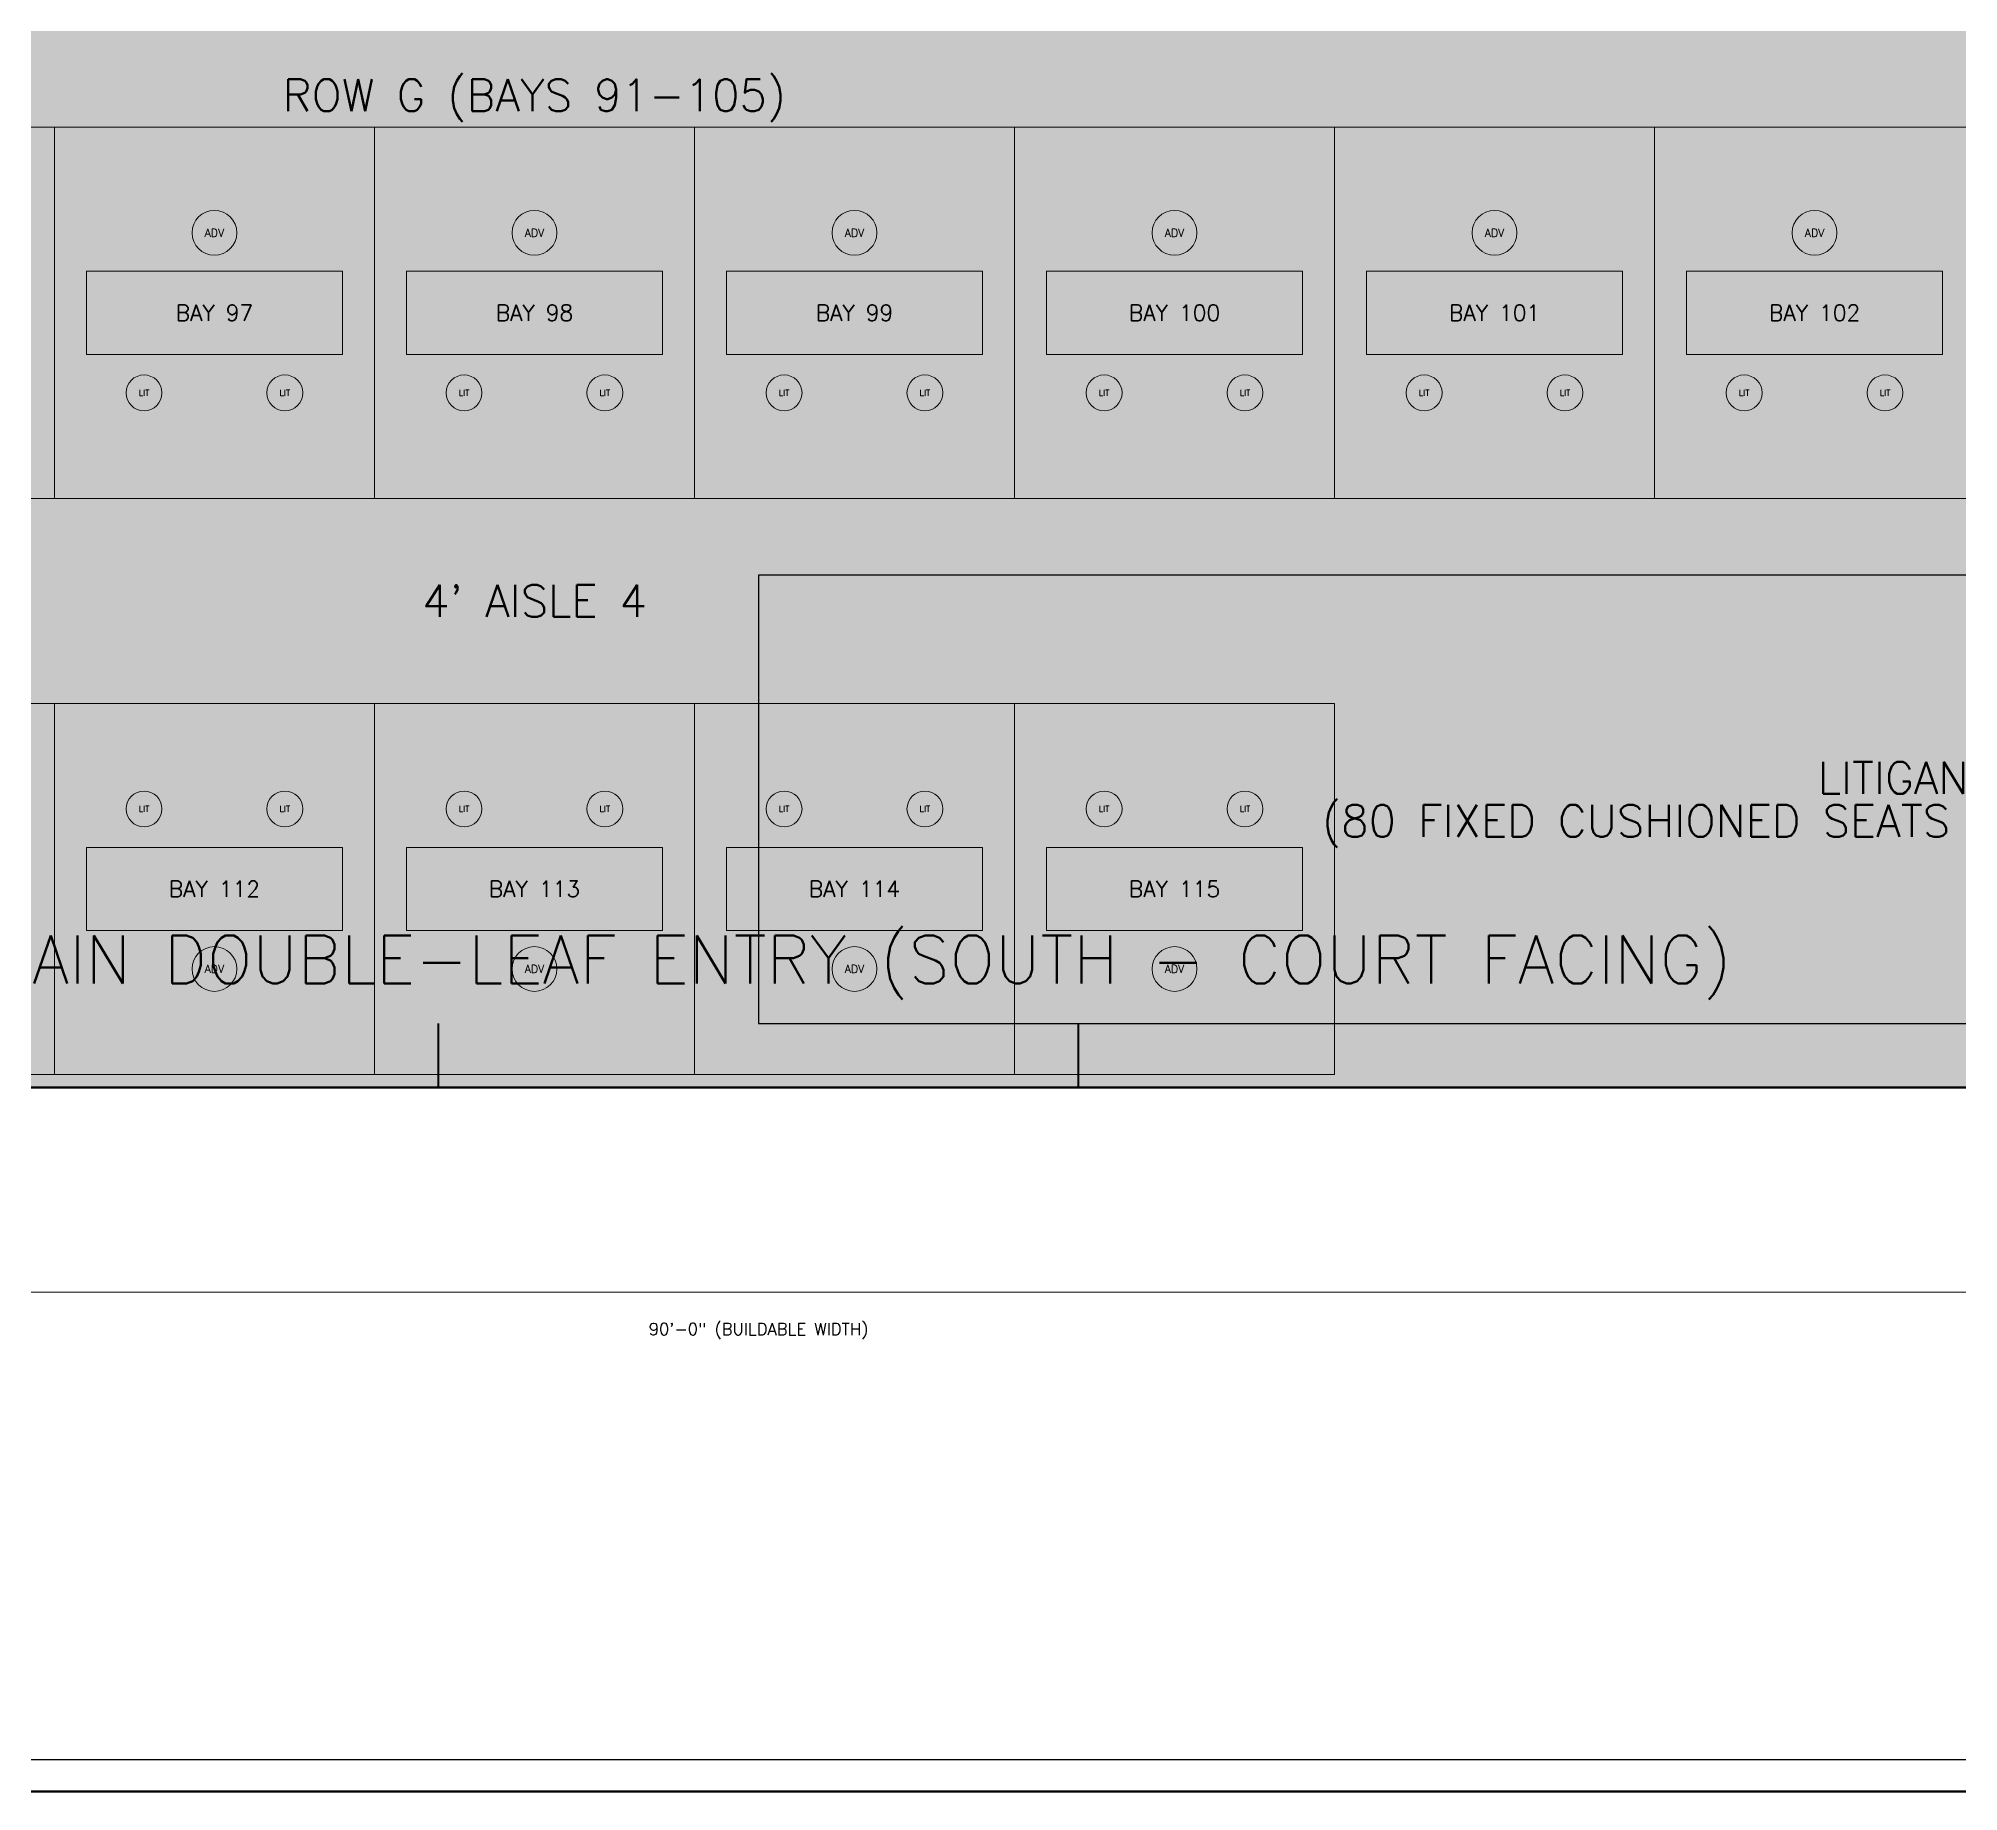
# Model space of a CAD drawing. Header units: inches. Extents: x 0 to 1800, y 0 to 1191.
# Drawn here: x 741 to 1101, y 0 to 328.6 of the extents above; entities that cross this region are included whole.
import ezdxf
from ezdxf.enums import TextEntityAlignment as Align

# ---------------------------------------------------------------- set-up
doc = ezdxf.new("R2010")
doc.units = ezdxf.units.IN
doc.header["$MEASUREMENT"] = 0
for name, color, linetype in [('A-BAY', 3, 'Continuous'), ('A-DIM', 4, 'Continuous'), ('A-DOOR', 2, 'Continuous'), ('A-FURN', 1, 'Continuous'), ('A-HATCH', 8, 'Continuous'), ('A-JALI', 6, 'Continuous'), ('A-TEXT', 7, 'Continuous'), ('A-TEXT-TTL', 7, 'Continuous'), ('A-TTLB', 7, 'Continuous'), ('A-WALL', 7, 'Continuous')]:
    doc.layers.add(name, color=color, linetype=linetype)
doc.styles.add('SIMPLEX', font='simplex.shx')

msp = doc.modelspace()

# ---------------------------------------------------------------- hatches: boundary and pattern name
at = {"layer": 'A-HATCH'}
h = msp.add_hatch(dxfattribs=at)
h.set_pattern_fill('ANSI31')
h.paths.add_polyline_path([(336, 132), (1416, 132), (1416, 1020), (336, 1020)])
h = msp.add_hatch(dxfattribs=at)
h.set_pattern_fill('SOLID')
h.paths.add_polyline_path([(345, 141), (1407, 141), (1407, 1011), (345, 1011)])

# ---------------------------------------------------------------- linework, layer by layer
at = {"layer": 'A-BAY', "lineweight": 15}
for p, q in [((744, 242.4), (744, 312)), ((804, 242.4), (804, 312)), ((864, 242.4), (864, 312)), ((924, 242.4), (924, 312)), ((984, 242.4), (984, 312)), ((1044, 242.4), (1044, 312)), ((684, 242.4), (744, 242.4)), ((744, 242.4), (804, 242.4)), ((804, 242.4), (864, 242.4)), ((864, 242.4), (924, 242.4)), ((924, 242.4), (984, 242.4)), ((984, 242.4), (1044, 242.4)), ((1044, 242.4), (1104, 242.4)), ((744, 134.4), (744, 204)), ((804, 134.4), (804, 204)), ((864, 134.4), (864, 204)), ((924, 134.4), (924, 204)), ((984, 134.4), (984, 204)), ((684, 134.4), (744, 134.4)), ((744, 134.4), (804, 134.4)), ((804, 134.4), (864, 134.4)), ((864, 134.4), (924, 134.4)), ((924, 134.4), (984, 134.4))]:
    msp.add_line(p, q, dxfattribs=at)
at = {"layer": 'A-DIM', "lineweight": 18}
msp.add_line((336, 93.6), (1416, 93.6), dxfattribs=at)
at = {"layer": 'A-DOOR', "lineweight": 40}
for p, q in [((816, 132), (816, 144)), ((936, 132), (936, 144))]:
    msp.add_line(p, q, dxfattribs=at)
at = {"layer": 'A-FURN', "lineweight": 20}
for p, q in [((798, 285), (750, 285)), ((750, 285), (750, 269.4)), ((798, 269.4), (798, 285)), ((858, 285), (810, 285)), ((810, 285), (810, 269.4)), ((858, 269.4), (858, 285)), ((918, 285), (870, 285)), ((870, 285), (870, 269.4)), ((918, 269.4), (918, 285)), ((978, 285), (930, 285)), ((930, 285), (930, 269.4)), ((978, 269.4), (978, 285)), ((1038, 285), (990, 285)), ((990, 285), (990, 269.4)), ((1038, 269.4), (1038, 285)), ((1098, 285), (1050, 285)), ((1050, 285), (1050, 269.4)), ((1098, 269.4), (1098, 285)), ((750, 269.4), (798, 269.4)), ((810, 269.4), (858, 269.4)), ((870, 269.4), (918, 269.4)), ((930, 269.4), (978, 269.4)), ((990, 269.4), (1038, 269.4)), ((1050, 269.4), (1098, 269.4)), ((798, 177), (750, 177)), ((750, 177), (750, 161.4)), ((798, 161.4), (798, 177)), ((858, 177), (810, 177)), ((810, 177), (810, 161.4)), ((858, 161.4), (858, 177)), ((918, 177), (870, 177)), ((870, 177), (870, 161.4)), ((918, 161.4), (918, 177)), ((978, 177), (930, 177)), ((930, 177), (930, 161.4)), ((978, 161.4), (978, 177)), ((750, 161.4), (798, 161.4)), ((810, 161.4), (858, 161.4)), ((870, 161.4), (918, 161.4)), ((930, 161.4), (978, 161.4))]:
    msp.add_line(p, q, dxfattribs=at)
at = {"layer": 'A-FURN'}
for p, q in [((1392, 228), (876, 228)), ((876, 228), (876, 144)), ((876, 144), (1392, 144))]:
    msp.add_line(p, q, dxfattribs=at)
at = {"layer": 'A-FURN', "lineweight": 18}
for centre in [(774, 292.2), (834, 292.2), (894, 292.2), (954, 292.2), (1014, 292.2), (1074, 292.2), (774, 154.2), (834, 154.2), (894, 154.2), (954, 154.2)]:
    msp.add_circle(centre, 4.2, dxfattribs=at)
at = {"layer": 'A-FURN', "lineweight": 15}
for centre in [(760.8, 262.2), (787.2, 262.2), (820.8, 262.2), (847.2, 262.2), (880.8, 262.2), (907.2, 262.2), (940.8, 262.2), (967.2, 262.2), (1000.8, 262.2), (1027.2, 262.2), (1060.8, 262.2), (1087.2, 262.2), (760.8, 184.2), (787.2, 184.2), (820.8, 184.2), (847.2, 184.2), (880.8, 184.2), (907.2, 184.2), (940.8, 184.2), (967.2, 184.2)]:
    msp.add_circle(centre, 3.36, dxfattribs=at)
at = {"layer": 'A-JALI', "lineweight": 20}
for p, q in [((684, 312), (744, 312)), ((744, 312), (804, 312)), ((744, 242.4), (744, 312)), ((804, 312), (864, 312)), ((804, 242.4), (804, 312)), ((864, 312), (924, 312)), ((864, 242.4), (864, 312)), ((924, 312), (984, 312)), ((924, 242.4), (924, 312)), ((984, 312), (1044, 312)), ((984, 242.4), (984, 312)), ((1044, 312), (1104, 312)), ((1044, 242.4), (1044, 312)), ((684, 204), (744, 204)), ((744, 204), (804, 204)), ((744, 134.4), (744, 204)), ((804, 204), (864, 204)), ((804, 134.4), (804, 204)), ((864, 204), (924, 204)), ((864, 134.4), (864, 204)), ((924, 204), (984, 204)), ((924, 134.4), (924, 204))]:
    msp.add_line(p, q, dxfattribs=at)
at = {"layer": 'A-TTLB', "lineweight": 25}
msp.add_line((6, 6), (1794, 6), dxfattribs=at)
at = {"layer": 'A-TTLB', "lineweight": 50}
msp.add_line((0, 0), (1800, 0), dxfattribs=at)
at = {"layer": 'A-WALL', "lineweight": 50}
msp.add_line((336, 132), (1416, 132), dxfattribs=at)

# ---------------------------------------------------------------- texts
at = {"layer": 'A-BAY', "style": 'SIMPLEX'}
for s, p in [('BAY 97', (774, 277.2)), ('BAY 98', (834, 277.2)), ('BAY 99', (894, 277.2)), ('BAY 100', (954, 277.2)), ('BAY 101', (1014, 277.2)), ('BAY 102', (1074, 277.2)), ('BAY 112', (774, 169.2)), ('BAY 113', (834, 169.2)), ('BAY 114', (894, 169.2)), ('BAY 115', (954, 169.2))]:
    msp.add_text(s, height=3, dxfattribs=at).set_placement(p, align=Align.MIDDLE_CENTER)
at = {"layer": 'A-DIM', "style": 'SIMPLEX'}
msp.add_text('90\'-0" (BUILDABLE WIDTH)', height=2.25, dxfattribs=at).set_placement((876, 87.84), align=Align.TOP_CENTER)
at = {"layer": 'A-DOOR', "style": 'SIMPLEX'}
msp.add_text('10 ft MAIN DOUBLE-LEAF ENTRY (SOUTH - COURT FACING)', height=9, dxfattribs=at).set_placement((876, 156), align=Align.MIDDLE_CENTER)
at = {"layer": 'A-FURN', "style": 'SIMPLEX'}
for s, height, p in [('ADV', 1.5, (774, 292.2)), ('ADV', 1.5, (834, 292.2)), ('ADV', 1.5, (894, 292.2)), ('ADV', 1.5, (954, 292.2)), ('ADV', 1.5, (1014, 292.2)), ('ADV', 1.5, (1074, 292.2)), ('LIT', 1.125, (760.8, 262.2)), ('LIT', 1.125, (787.2, 262.2)), ('LIT', 1.125, (820.8, 262.2)), ('LIT', 1.125, (847.2, 262.2)), ('LIT', 1.125, (880.8, 262.2)), ('LIT', 1.125, (907.2, 262.2)), ('LIT', 1.125, (940.8, 262.2)), ('LIT', 1.125, (967.2, 262.2)), ('LIT', 1.125, (1000.8, 262.2)), ('LIT', 1.125, (1027.2, 262.2)), ('LIT', 1.125, (1060.8, 262.2)), ('LIT', 1.125, (1087.2, 262.2)), ('LIT', 1.125, (760.8, 184.2)), ('LIT', 1.125, (787.2, 184.2)), ('LIT', 1.125, (820.8, 184.2)), ('LIT', 1.125, (847.2, 184.2)), ('LIT', 1.125, (880.8, 184.2)), ('LIT', 1.125, (907.2, 184.2)), ('LIT', 1.125, (940.8, 184.2)), ('LIT', 1.125, (967.2, 184.2)), ('ADV', 1.5, (774, 154.2)), ('ADV', 1.5, (834, 154.2)), ('ADV', 1.5, (894, 154.2)), ('ADV', 1.5, (954, 154.2))]:
    msp.add_text(s, height=height, dxfattribs=at).set_placement(p, align=Align.MIDDLE_CENTER)
at = {"layer": 'A-TEXT', "style": 'SIMPLEX'}
msp.add_text("4' AISLE 4", height=6, dxfattribs=at).set_placement((834, 223.2), align=Align.MIDDLE_CENTER)
at = {"layer": 'A-TEXT-TTL', "style": 'SIMPLEX'}
for s, p in [('ROW G (BAYS 91-105)', (834, 318)), ("LITIGANT WAITING HALL 43'x8'", (1134, 190.05)), ('(80 FIXED CUSHIONED SEATS + 100 FOLDING SEATS + 3 NOTICE BOARDS)', (1134, 181.95))]:
    msp.add_text(s, height=6, dxfattribs=at).set_placement(p, align=Align.MIDDLE_CENTER)

doc.saveas('drawing.dxf')
